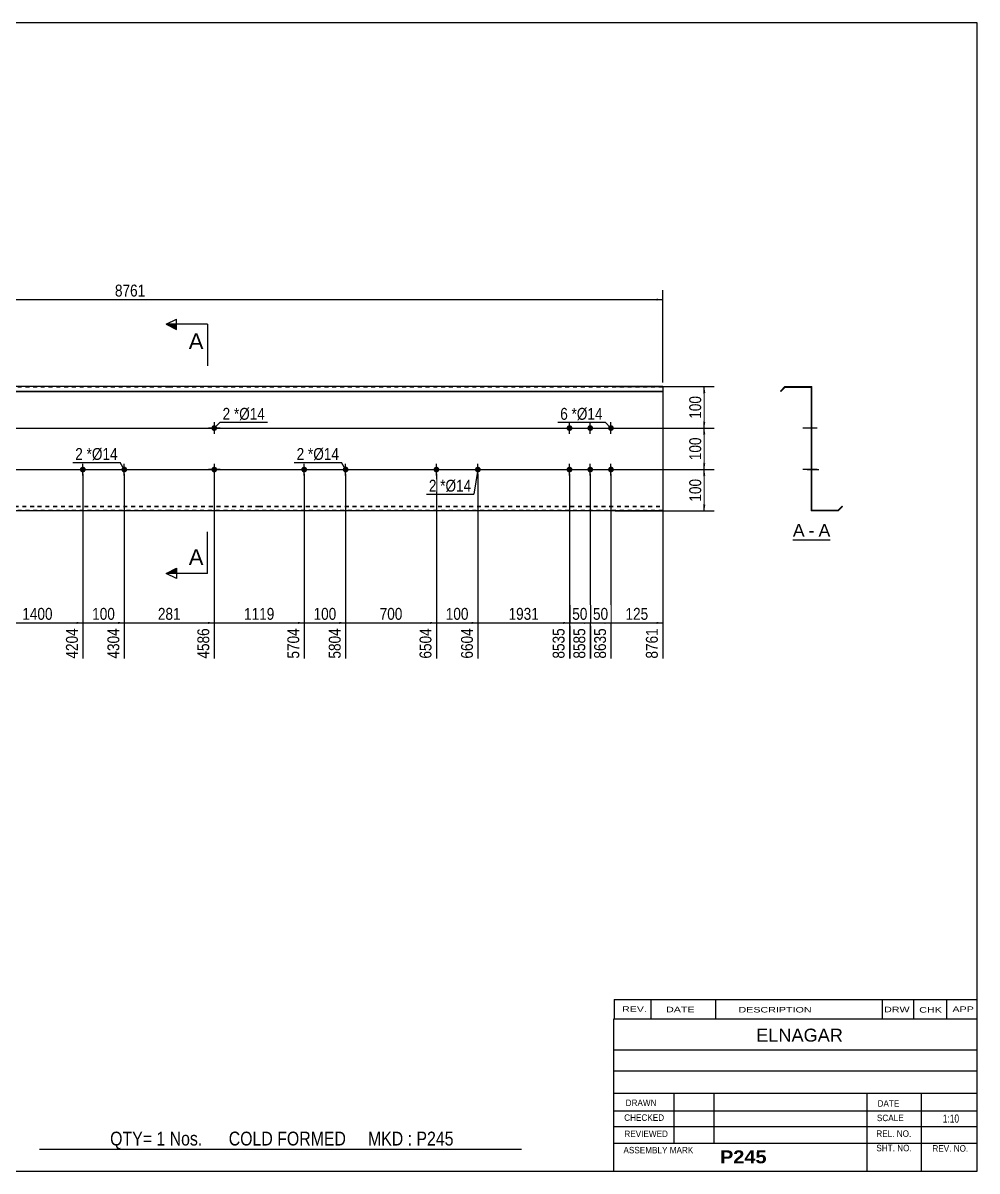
# Model space of a CAD drawing. Header units: millimetres. Extents: x -70 to 333, y -174 to 103.
# Drawn here: x 102.7 to 332.8, y -174.2 to 102.8 of the extents above; entities that cross this region are included whole.
import ezdxf

# ---------------------------------------------------------------- set-up
doc = ezdxf.new("R2010")
doc.units = ezdxf.units.MM
doc.linetypes.add('DXK_LINE_DOT1', pattern=[1.8814, 0.9407, -0.9407])
doc.styles.add('Arial', font='ARIAL.TTF', dxfattribs={"height": 0.2})
doc.styles.add('Arial Bold', font='ARIALBD.TTF', dxfattribs={"height": 0.2})
doc.styles.add('Arial Narrow', font='ARIALN.TTF', dxfattribs={"height": 0.2})

# ---------------------------------------------------------------- blocks, each defined once
blk = doc.blocks.new('Unknown-629091626-1642')
at = {"color": 5, "linetype": 'Continuous'}
for p, q in [((332.8, 102.75), (-67.2, 102.75)), ((-67.2, 102.75), (-67.2, -174.25)), ((332.8, -174.25), (332.8, 102.75)), ((-67.2, -174.25), (332.8, -174.25))]:
    blk.add_line(p, q, dxfattribs=at)
at = {"color": 174, "linetype": 'Continuous', "style": 'Arial'}
blk.add_text('Tekla structures', height=1.9102, rotation=90, dxfattribs=at).set_placement((-67.7, -173.75))
blk = doc.blocks.new('Unknown-629091626-12 - 1232')
at = {"color": 7, "linetype": 'Continuous'}
blk.add_line((288.37, -21.95), (297.4, -21.95), dxfattribs=at)
at = {"color": 0, "linetype": 'Continuous'}
blk.add_wipeout([(291.21, -21.2), (291.21, -18), (288.37, -18), (288.37, -21.2)], dxfattribs=at)
blk.add_wipeout([(293.6, -21.2), (293.6, -18), (292.17, -18), (292.17, -21.2)], dxfattribs=at)
at = {"color": 96, "linetype": 'Continuous', "style": 'Arial'}
blk.add_text('A', height=3.06, dxfattribs=at).set_placement((288.37, -21.2))
at = {"color": 0, "linetype": 'Continuous'}
blk.add_wipeout([(297.4, -21.2), (297.4, -18), (294.56, -18), (294.56, -21.2)], dxfattribs=at)
at = {"color": 96, "linetype": 'Continuous', "style": 'Arial'}
for s, p in [('A', (294.56, -21.2)), ('-', (292.17, -21.2))]:
    blk.add_text(s, height=3.06, dxfattribs=at).set_placement(p)
blk = doc.blocks.new('Part-629091626-1218 - 1203')
at = {"color": 2, "linetype": 'Continuous'}
for p, q in [((0, 15), (0, -15)), ((10, 15), (0, 15)), ((0, 13.94), (10, 13.94)), ((42.29, 15), (10.1, 15)), ((10.1, 13.94), (42.29, 13.94)), ((74.19, 15), (42.39, 15)), ((42.39, 13.94), (74.19, 13.94)), ((106.09, 15), (74.29, 15)), ((74.29, 13.94), (106.09, 13.94)), ((137.99, 15), (106.19, 15)), ((106.19, 13.94), (137.99, 13.94)), ((159.49, 15), (138.09, 15)), ((138.09, 13.94), (159.49, 13.94)), ((191.39, 15), (159.59, 15)), ((159.59, 13.94), (191.39, 13.94)), ((223.29, 15), (191.49, 15)), ((191.49, 13.94), (223.29, 13.94)), ((256.99, 15), (223.39, 15)), ((223.39, 13.94), (256.99, 13.94)), ((256.99, 15), (256.99, -15)), ((0, 13.83), (10, 13.83)), ((10.1, 13.83), (42.29, 13.83)), ((42.39, 13.83), (74.19, 13.83)), ((74.29, 13.83), (106.09, 13.83)), ((106.19, 13.83), (137.99, 13.83)), ((138.09, 13.83), (159.49, 13.83)), ((159.59, 13.83), (191.39, 13.83)), ((191.49, 13.83), (223.29, 13.83)), ((223.39, 13.83), (256.99, 13.83)), ((10, -15), (0, -15)), ((42.29, -15), (10.1, -15)), ((74.19, -15), (42.39, -15)), ((106.09, -15), (74.29, -15)), ((137.99, -15), (106.19, -15)), ((159.49, -15), (138.09, -15)), ((191.39, -15), (159.59, -15)), ((223.29, -15), (191.49, -15)), ((256.99, -15), (223.39, -15))]:
    blk.add_line(p, q, dxfattribs=at)
at = {"color": 7, "linetype": 'DXK_LINE_DOT1'}
for p, q in [((10, 14.85), (0, 14.85)), ((42.29, 14.85), (10.1, 14.85)), ((74.19, 14.85), (42.39, 14.85)), ((106.09, 14.85), (74.29, 14.85)), ((137.99, 14.85), (106.19, 14.85)), ((159.49, 14.85), (138.09, 14.85)), ((191.39, 14.85), (159.59, 14.85)), ((223.29, 14.85), (191.49, 14.85)), ((256.99, 14.85), (223.39, 14.85)), ((0, -13.83), (10, -13.83)), ((10.1, -13.83), (42.29, -13.83)), ((42.39, -13.83), (74.19, -13.83)), ((74.29, -13.83), (106.09, -13.83)), ((106.19, -13.83), (137.99, -13.83)), ((138.09, -13.83), (159.49, -13.83)), ((159.59, -13.83), (191.39, -13.83)), ((191.49, -13.83), (223.29, -13.83)), ((223.39, -13.83), (256.99, -13.83)), ((0, -13.94), (10, -13.94)), ((10, -14.85), (0, -14.85)), ((10.1, -13.94), (42.29, -13.94)), ((42.29, -14.85), (10.1, -14.85)), ((42.39, -13.94), (74.19, -13.94)), ((74.19, -14.85), (42.39, -14.85)), ((74.29, -13.94), (106.09, -13.94)), ((106.09, -14.85), (74.29, -14.85)), ((106.19, -13.94), (137.99, -13.94)), ((137.99, -14.85), (106.19, -14.85)), ((138.09, -13.94), (159.49, -13.94)), ((159.49, -14.85), (138.09, -14.85)), ((159.59, -13.94), (191.39, -13.94)), ((191.39, -14.85), (159.59, -14.85)), ((191.49, -13.94), (223.29, -13.94)), ((223.29, -14.85), (191.49, -14.85)), ((223.39, -13.94), (256.99, -13.94)), ((256.99, -14.85), (223.39, -14.85))]:
    blk.add_line(p, q, dxfattribs=at)
blk = doc.blocks.new('Bolt-629091626-1219 - 1203')
at = {"linetype": 'Continuous'}
for points in [[(202.39, -4.3, -1), (202.39, -5.7, -1)], [(212.39, -4.3, -1), (212.39, -5.7, -1)]]:
    blk.add_hatch(color=3, dxfattribs=at).paths.add_polyline_path(points)
at = {"color": 3, "linetype": 'Continuous'}
for p, q in [((200.99, -5), (203.79, -5)), ((202.39, -6.4), (202.39, -3.6)), ((210.99, -5), (213.79, -5)), ((212.39, -6.4), (212.39, -3.6))]:
    blk.add_line(p, q, dxfattribs=at)
blk = doc.blocks.new('Bolt-629091626-1220 - 1203')
at = {"linetype": 'Continuous'}
for points in [[(117.09, -4.3, -1), (117.09, -5.7, -1)], [(127.09, -4.3, -1), (127.09, -5.7, -1)]]:
    blk.add_hatch(color=3, dxfattribs=at).paths.add_polyline_path(points)
at = {"color": 3, "linetype": 'Continuous'}
for p, q in [((115.69, -5), (118.49, -5)), ((117.09, -6.4), (117.09, -3.6)), ((125.69, -5), (128.49, -5)), ((127.09, -6.4), (127.09, -3.6))]:
    blk.add_line(p, q, dxfattribs=at)
blk = doc.blocks.new('Bolt-629091626-1224 - 1203')
at = {"linetype": 'Continuous'}
for points in [[(233.79, 5, -1), (235.19, 5, -1)], [(238.79, 5, -1), (240.19, 5, -1)], [(243.79, 5, -1), (245.19, 5, -1)], [(233.79, -5, -1), (235.19, -5, -1)], [(238.79, -5, -1), (240.19, -5, -1)], [(243.79, -5, -1), (245.19, -5, -1)]]:
    blk.add_hatch(color=3, dxfattribs=at).paths.add_polyline_path(points)
at = {"color": 3, "linetype": 'Continuous'}
for p, q in [((234.49, 3.6), (234.49, 6.4)), ((239.49, 3.6), (239.49, 6.4)), ((244.49, 3.6), (244.49, 6.4)), ((233.09, 5), (235.89, 5)), ((238.09, 5), (240.89, 5)), ((243.09, 5), (245.89, 5)), ((233.09, -5), (235.89, -5)), ((234.49, -6.4), (234.49, -3.6)), ((238.09, -5), (240.89, -5)), ((239.49, -6.4), (239.49, -3.6)), ((243.09, -5), (245.89, -5)), ((244.49, -6.4), (244.49, -3.6))]:
    blk.add_line(p, q, dxfattribs=at)
blk = doc.blocks.new('Bolt-629091626-1225 - 1203')
at = {"linetype": 'Continuous'}
for points in [[(149.49, 5, -1), (148.09, 5, -1)], [(149.49, -5, -1), (148.09, -5, -1)]]:
    blk.add_hatch(color=3, dxfattribs=at).paths.add_polyline_path(points)
at = {"color": 3, "linetype": 'Continuous'}
for p, q in [((148.79, 6.4), (148.79, 3.6)), ((150.19, 5), (147.39, 5)), ((150.19, -5), (147.39, -5)), ((148.79, -3.6), (148.79, -6.4))]:
    blk.add_line(p, q, dxfattribs=at)
blk = doc.blocks.new('Bolt-629091626-1226 - 1203')
at = {"linetype": 'Continuous'}
for points in [[(170.49, -4.3, -1), (170.49, -5.7, -1)], [(180.49, -4.3, -1), (180.49, -5.7, -1)]]:
    blk.add_hatch(color=3, dxfattribs=at).paths.add_polyline_path(points)
at = {"color": 3, "linetype": 'Continuous'}
for p, q in [((169.09, -5), (171.89, -5)), ((170.49, -6.4), (170.49, -3.6)), ((179.09, -5), (181.89, -5)), ((180.49, -6.4), (180.49, -3.6))]:
    blk.add_line(p, q, dxfattribs=at)
blk = doc.blocks.new('Bolt-629091626-1240 - 1232')
at = {"linetype": 'Continuous'}
for points in [[(292.81, 5.7), (292.81, 4.3), (292.96, 4.3), (292.96, 5.7)], [(292.81, 5.7), (292.81, 4.3), (292.96, 4.3), (292.96, 5.7)], [(292.81, 5.7), (292.81, 4.3), (292.96, 4.3), (292.96, 5.7)], [(292.81, -4.3), (292.81, -5.7), (292.96, -5.7), (292.96, -4.3)], [(292.81, -4.3), (292.81, -5.7), (292.96, -5.7), (292.96, -4.3)], [(292.81, -4.3), (292.81, -5.7), (292.96, -5.7), (292.96, -4.3)]]:
    blk.add_hatch(color=3, dxfattribs=at).paths.add_polyline_path(points)
at = {"color": 3, "linetype": 'Continuous'}
for p, q in [((292.96, 5.7), (292.81, 5.7)), ((292.96, 5.7), (292.81, 5.7)), ((292.96, 5.7), (292.81, 5.7)), ((294.26, 5), (290.96, 5)), ((294.26, 5), (290.96, 5)), ((294.26, 5), (290.96, 5)), ((292.96, 4.3), (292.81, 4.3)), ((292.96, 4.3), (292.81, 4.3)), ((292.96, 4.3), (292.81, 4.3)), ((294.26, -5), (290.96, -5)), ((294.26, -5), (290.96, -5)), ((294.26, -5), (290.96, -5)), ((292.96, -4.3), (292.81, -4.3)), ((292.96, -4.3), (292.81, -4.3)), ((292.96, -4.3), (292.81, -4.3)), ((292.96, -5.7), (292.81, -5.7)), ((292.96, -5.7), (292.81, -5.7)), ((292.96, -5.7), (292.81, -5.7))]:
    blk.add_line(p, q, dxfattribs=at)
blk = doc.blocks.new('Part-629091626-1234 - 1232')
at = {"color": 2, "linetype": 'Continuous'}
for p, q in [((286.46, 15), (285.4, 13.94)), ((285.4, 13.94), (285.51, 13.83)), ((286.52, 14.85), (285.51, 13.83)), ((286.46, 15), (292.96, 15)), ((286.52, 14.85), (292.81, 14.85)), ((292.81, 14.85), (292.81, -15)), ((292.96, -14.85), (292.96, 15)), ((299.25, -14.85), (300.27, -13.83)), ((300.37, -13.94), (300.27, -13.83)), ((299.31, -15), (292.81, -15)), ((299.25, -14.85), (292.96, -14.85)), ((299.31, -15), (300.37, -13.94))]:
    blk.add_line(p, q, dxfattribs=at)
blk = doc.blocks.new('Bolt-629091626-1235 - 1232')
at = {"linetype": 'Continuous'}
blk.add_hatch(color=3, dxfattribs=at).paths.add_polyline_path([(292.96, -5.7), (292.96, -4.3), (292.81, -4.3), (292.81, -5.7)])
blk.add_hatch(color=3, dxfattribs=at).paths.add_polyline_path([(292.96, -5.7), (292.96, -4.3), (292.81, -4.3), (292.81, -5.7)])
at = {"color": 3, "linetype": 'Continuous'}
for p, q in [((291.86, -5), (294.61, -5)), ((291.86, -5), (294.61, -5)), ((292.81, -4.3), (292.96, -4.3)), ((292.81, -4.3), (292.96, -4.3)), ((292.81, -5.7), (292.96, -5.7)), ((292.81, -5.7), (292.96, -5.7))]:
    blk.add_line(p, q, dxfattribs=at)
blk = doc.blocks.new('Bolt-629091626-1236 - 1232')
at = {"linetype": 'Continuous'}
blk.add_hatch(color=3, dxfattribs=at).paths.add_polyline_path([(292.96, -5.7), (292.96, -4.3), (292.81, -4.3), (292.81, -5.7)])
blk.add_hatch(color=3, dxfattribs=at).paths.add_polyline_path([(292.96, -5.7), (292.96, -4.3), (292.81, -4.3), (292.81, -5.7)])
at = {"color": 3, "linetype": 'Continuous'}
for p, q in [((291.86, -5), (294.61, -5)), ((291.86, -5), (294.61, -5)), ((292.81, -4.3), (292.96, -4.3)), ((292.81, -4.3), (292.96, -4.3)), ((292.81, -5.7), (292.96, -5.7)), ((292.81, -5.7), (292.96, -5.7))]:
    blk.add_line(p, q, dxfattribs=at)
blk = doc.blocks.new('Bolt-629091626-1237 - 1232')
at = {"linetype": 'Continuous'}
blk.add_hatch(color=3, dxfattribs=at).paths.add_polyline_path([(292.96, -5.7), (292.96, -4.3), (292.81, -4.3), (292.81, -5.7)])
blk.add_hatch(color=3, dxfattribs=at).paths.add_polyline_path([(292.96, -5.7), (292.96, -4.3), (292.81, -4.3), (292.81, -5.7)])
at = {"color": 3, "linetype": 'Continuous'}
for p, q in [((291.86, -5), (294.61, -5)), ((291.86, -5), (294.61, -5)), ((292.81, -4.3), (292.96, -4.3)), ((292.81, -4.3), (292.96, -4.3)), ((292.81, -5.7), (292.96, -5.7)), ((292.81, -5.7), (292.96, -5.7))]:
    blk.add_line(p, q, dxfattribs=at)
blk = doc.blocks.new('Bolt-629091626-1238 - 1232')
at = {"linetype": 'Continuous'}
blk.add_hatch(color=3, dxfattribs=at).paths.add_polyline_path([(292.96, -5.7), (292.96, -4.3), (292.81, -4.3), (292.81, -5.7)])
blk.add_hatch(color=3, dxfattribs=at).paths.add_polyline_path([(292.96, -5.7), (292.96, -4.3), (292.81, -4.3), (292.81, -5.7)])
at = {"color": 3, "linetype": 'Continuous'}
for p, q in [((291.86, -5), (294.61, -5)), ((291.86, -5), (294.61, -5)), ((292.81, -4.3), (292.96, -4.3)), ((292.81, -4.3), (292.96, -4.3)), ((292.81, -5.7), (292.96, -5.7)), ((292.81, -5.7), (292.96, -5.7))]:
    blk.add_line(p, q, dxfattribs=at)
blk = doc.blocks.new('Bolt-629091626-1239 - 1232')
at = {"linetype": 'Continuous'}
for points in [[(292.81, 5.7), (292.81, 4.3), (292.96, 4.3), (292.96, 5.7)], [(292.81, 5.7), (292.81, 4.3), (292.96, 4.3), (292.96, 5.7)], [(292.81, 5.7), (292.81, 4.3), (292.96, 4.3), (292.96, 5.7)], [(292.81, -4.3), (292.81, -5.7), (292.96, -5.7), (292.96, -4.3)], [(292.81, -4.3), (292.81, -5.7), (292.96, -5.7), (292.96, -4.3)], [(292.81, -4.3), (292.81, -5.7), (292.96, -5.7), (292.96, -4.3)]]:
    blk.add_hatch(color=3, dxfattribs=at).paths.add_polyline_path(points)
at = {"color": 3, "linetype": 'Continuous'}
for p, q in [((292.96, 5.7), (292.81, 5.7)), ((292.96, 5.7), (292.81, 5.7)), ((292.96, 5.7), (292.81, 5.7)), ((294.26, 5), (290.96, 5)), ((294.26, 5), (290.96, 5)), ((294.26, 5), (290.96, 5)), ((292.96, 4.3), (292.81, 4.3)), ((292.96, 4.3), (292.81, 4.3)), ((292.96, 4.3), (292.81, 4.3)), ((294.26, -5), (290.96, -5)), ((294.26, -5), (290.96, -5)), ((294.26, -5), (290.96, -5)), ((292.96, -4.3), (292.81, -4.3)), ((292.96, -4.3), (292.81, -4.3)), ((292.96, -4.3), (292.81, -4.3)), ((292.96, -5.7), (292.81, -5.7)), ((292.96, -5.7), (292.81, -5.7)), ((292.96, -5.7), (292.81, -5.7))]:
    blk.add_line(p, q, dxfattribs=at)
blk = doc.blocks.new('Bolt-629091626-1241 - 1232')
at = {"linetype": 'Continuous'}
for points in [[(292.96, 4.3), (292.96, 5.7), (292.81, 5.7), (292.81, 4.3)], [(292.96, -5.7), (292.96, -4.3), (292.81, -4.3), (292.81, -5.7)]]:
    blk.add_hatch(color=3, dxfattribs=at).paths.add_polyline_path(points)
at = {"color": 3, "linetype": 'Continuous'}
for p, q in [((292.96, 5.7), (292.81, 5.7)), ((292.96, 5), (290.81, 5)), ((292.96, 4.3), (292.81, 4.3)), ((292.96, -5), (290.81, -5)), ((292.96, -4.3), (292.81, -4.3)), ((292.96, -5.7), (292.81, -5.7))]:
    blk.add_line(p, q, dxfattribs=at)
blk = doc.blocks.new('Bolt-629091626-1242 - 1232')
at = {"linetype": 'Continuous'}
blk.add_hatch(color=3, dxfattribs=at).paths.add_polyline_path([(292.96, -5.7), (292.96, -4.3), (292.81, -4.3), (292.81, -5.7)])
blk.add_hatch(color=3, dxfattribs=at).paths.add_polyline_path([(292.96, -5.7), (292.96, -4.3), (292.81, -4.3), (292.81, -5.7)])
at = {"color": 3, "linetype": 'Continuous'}
for p, q in [((291.86, -5), (294.61, -5)), ((291.86, -5), (294.61, -5)), ((292.81, -4.3), (292.96, -4.3)), ((292.81, -4.3), (292.96, -4.3)), ((292.81, -5.7), (292.96, -5.7)), ((292.81, -5.7), (292.96, -5.7))]:
    blk.add_line(p, q, dxfattribs=at)
blk = doc.blocks.new('StraightDimension-629091626-1263 - 1203')
at = {"linetype": 'Continuous'}
blk.add_hatch(color=7, dxfattribs=at).paths.add_polyline_path([(178.99, -41.75), (180.49, -42), (178.99, -42.25)])
at = {"color": 7, "linetype": 'Continuous'}
for p, q in [((170.49, -6), (170.49, -50.61)), ((180.49, -6), (180.49, -50.61)), ((170.49, -42), (180.49, -42))]:
    blk.add_line(p, q, dxfattribs=at)
at = {"color": 0}
blk.add_wipeout([(178.84, -41.85), (178.84, -37.65), (172.15, -37.65), (172.15, -41.85)], dxfattribs=at)
at = {"color": 3, "style": 'Arial Narrow'}
blk.add_text('100', height=2.863, dxfattribs=at).set_placement((172.75, -41.25))
at = {"color": 0, "linetype": 'Continuous'}
blk.add_wipeout([(179.89, -42.7), (175.69, -42.7), (175.69, -51.21), (179.89, -51.21)], dxfattribs=at)
at = {"color": 3, "linetype": 'Continuous', "style": 'Arial Narrow'}
blk.add_text('5804', height=2.863, rotation=90.0002, dxfattribs=at).set_placement((179.29, -50.61))
blk = doc.blocks.new('StraightDimension-629091626-1257 - 1203')
at = {"linetype": 'Continuous'}
blk.add_hatch(color=7, dxfattribs=at).paths.add_polyline_path([(255.49, -41.75), (256.99, -42), (255.49, -42.25)])
at = {"color": 7, "linetype": 'Continuous'}
for p, q in [((244.49, -6), (244.49, -50.61)), ((256.99, -6), (256.99, -50.61)), ((244.49, -42), (256.99, -42))]:
    blk.add_line(p, q, dxfattribs=at)
at = {"color": 0}
blk.add_wipeout([(254.08, -41.85), (254.08, -37.65), (247.4, -37.65), (247.4, -41.85)], dxfattribs=at)
at = {"color": 3, "style": 'Arial Narrow'}
blk.add_text('125', height=2.863, dxfattribs=at).set_placement((248, -41.25))
at = {"color": 0, "linetype": 'Continuous'}
blk.add_wipeout([(256.39, -42.7), (252.19, -42.7), (252.19, -51.21), (256.39, -51.21)], dxfattribs=at)
at = {"color": 3, "linetype": 'Continuous', "style": 'Arial Narrow'}
blk.add_text('8761', height=2.863, rotation=90.0002, dxfattribs=at).set_placement((255.79, -50.61))
blk = doc.blocks.new('StraightDimension-629091626-1258 - 1203')
at = {"linetype": 'Continuous'}
blk.add_hatch(color=7, dxfattribs=at).paths.add_polyline_path([(242.99, -41.75), (244.49, -42), (242.99, -42.25)])
at = {"color": 7, "linetype": 'Continuous'}
for p, q in [((239.49, -6), (239.49, -50.61)), ((244.49, -6), (244.49, -50.61)), ((239.49, -42), (244.49, -42))]:
    blk.add_line(p, q, dxfattribs=at)
at = {"color": 0}
blk.add_wipeout([(244.42, -41.85), (244.42, -37.65), (239.56, -37.65), (239.56, -41.85)], dxfattribs=at)
at = {"color": 3, "style": 'Arial Narrow'}
blk.add_text('50', height=2.863, dxfattribs=at).set_placement((240.16, -41.25))
at = {"color": 0, "linetype": 'Continuous'}
blk.add_wipeout([(243.89, -42.7), (239.69, -42.7), (239.69, -51.21), (243.89, -51.21)], dxfattribs=at)
at = {"color": 3, "linetype": 'Continuous', "style": 'Arial Narrow'}
blk.add_text('8635', height=2.863, rotation=90.0002, dxfattribs=at).set_placement((243.29, -50.61))
blk = doc.blocks.new('StraightDimension-629091626-1259 - 1203')
at = {"linetype": 'Continuous'}
blk.add_hatch(color=7, dxfattribs=at).paths.add_polyline_path([(237.99, -41.75), (239.49, -42), (237.99, -42.25)])
at = {"color": 7, "linetype": 'Continuous'}
for p, q in [((234.49, -6), (234.49, -50.61)), ((239.49, -6), (239.49, -50.61)), ((234.49, -42), (239.49, -42))]:
    blk.add_line(p, q, dxfattribs=at)
at = {"color": 0}
blk.add_wipeout([(239.42, -41.85), (239.42, -37.65), (234.56, -37.65), (234.56, -41.85)], dxfattribs=at)
at = {"color": 3, "style": 'Arial Narrow'}
blk.add_text('50', height=2.863, dxfattribs=at).set_placement((235.16, -41.25))
at = {"color": 0, "linetype": 'Continuous'}
blk.add_wipeout([(238.89, -42.7), (234.69, -42.7), (234.69, -51.21), (238.89, -51.21)], dxfattribs=at)
at = {"color": 3, "linetype": 'Continuous', "style": 'Arial Narrow'}
blk.add_text('8585', height=2.863, rotation=90.0002, dxfattribs=at).set_placement((238.29, -50.61))
blk = doc.blocks.new('StraightDimension-629091626-1260 - 1203')
at = {"linetype": 'Continuous'}
blk.add_hatch(color=7, dxfattribs=at).paths.add_polyline_path([(232.99, -41.75), (234.49, -42), (232.99, -42.25)])
at = {"color": 7, "linetype": 'Continuous'}
for p, q in [((212.39, -6), (212.39, -50.61)), ((234.49, -6), (234.49, -50.61)), ((212.39, -42), (234.49, -42))]:
    blk.add_line(p, q, dxfattribs=at)
at = {"color": 0}
blk.add_wipeout([(227.7, -41.85), (227.7, -37.65), (219.19, -37.65), (219.19, -41.85)], dxfattribs=at)
at = {"color": 0, "linetype": 'Continuous'}
blk.add_wipeout([(233.89, -42.7), (229.69, -42.7), (229.69, -51.21), (233.89, -51.21)], dxfattribs=at)
at = {"color": 3, "style": 'Arial Narrow'}
blk.add_text('1931', height=2.863, dxfattribs=at).set_placement((219.79, -41.25))
at = {"color": 3, "linetype": 'Continuous', "style": 'Arial Narrow'}
blk.add_text('8535', height=2.863, rotation=90.0002, dxfattribs=at).set_placement((233.29, -50.61))
blk = doc.blocks.new('StraightDimension-629091626-1261 - 1203')
at = {"linetype": 'Continuous'}
blk.add_hatch(color=7, dxfattribs=at).paths.add_polyline_path([(210.89, -41.75), (212.39, -42), (210.89, -42.25)])
at = {"color": 7, "linetype": 'Continuous'}
for p, q in [((202.39, -6), (202.39, -50.61)), ((212.39, -6), (212.39, -50.61)), ((202.39, -42), (212.39, -42))]:
    blk.add_line(p, q, dxfattribs=at)
at = {"color": 0}
blk.add_wipeout([(210.74, -41.85), (210.74, -37.65), (204.05, -37.65), (204.05, -41.85)], dxfattribs=at)
at = {"color": 3, "style": 'Arial Narrow'}
blk.add_text('100', height=2.863, dxfattribs=at).set_placement((204.65, -41.25))
at = {"color": 0, "linetype": 'Continuous'}
blk.add_wipeout([(211.79, -42.7), (207.59, -42.7), (207.59, -51.21), (211.79, -51.21)], dxfattribs=at)
at = {"color": 3, "linetype": 'Continuous', "style": 'Arial Narrow'}
blk.add_text('6604', height=2.863, rotation=90.0002, dxfattribs=at).set_placement((211.19, -50.61))
blk = doc.blocks.new('StraightDimension-629091626-1262 - 1203')
at = {"linetype": 'Continuous'}
blk.add_hatch(color=7, dxfattribs=at).paths.add_polyline_path([(200.89, -41.75), (202.39, -42), (200.89, -42.25)])
at = {"color": 7, "linetype": 'Continuous'}
for p, q in [((180.49, -6), (180.49, -50.61)), ((202.39, -6), (202.39, -50.61)), ((180.49, -42), (202.39, -42))]:
    blk.add_line(p, q, dxfattribs=at)
at = {"color": 0}
blk.add_wipeout([(194.79, -41.85), (194.79, -37.65), (188.1, -37.65), (188.1, -41.85)], dxfattribs=at)
at = {"color": 0, "linetype": 'Continuous'}
blk.add_wipeout([(201.79, -42.7), (197.59, -42.7), (197.59, -51.21), (201.79, -51.21)], dxfattribs=at)
at = {"color": 3, "style": 'Arial Narrow'}
blk.add_text('700', height=2.863, dxfattribs=at).set_placement((188.7, -41.25))
at = {"color": 3, "linetype": 'Continuous', "style": 'Arial Narrow'}
blk.add_text('6504', height=2.863, rotation=90.0002, dxfattribs=at).set_placement((201.19, -50.61))
blk = doc.blocks.new('StraightDimension-629091626-1264 - 1203')
at = {"linetype": 'Continuous'}
blk.add_hatch(color=7, dxfattribs=at).paths.add_polyline_path([(168.99, -41.75), (170.49, -42), (168.99, -42.25)])
at = {"color": 7, "linetype": 'Continuous'}
for p, q in [((148.79, -6), (148.79, -50.61)), ((170.49, -6), (170.49, -50.61)), ((148.79, -42), (170.49, -42))]:
    blk.add_line(p, q, dxfattribs=at)
at = {"color": 0}
blk.add_wipeout([(163.9, -41.85), (163.9, -37.65), (155.39, -37.65), (155.39, -41.85)], dxfattribs=at)
at = {"color": 0, "linetype": 'Continuous'}
blk.add_wipeout([(169.89, -42.7), (165.69, -42.7), (165.69, -51.21), (169.89, -51.21)], dxfattribs=at)
at = {"color": 3, "style": 'Arial Narrow'}
blk.add_text('1119', height=2.863, dxfattribs=at).set_placement((155.99, -41.25))
at = {"color": 3, "linetype": 'Continuous', "style": 'Arial Narrow'}
blk.add_text('5704', height=2.863, rotation=90.0002, dxfattribs=at).set_placement((169.29, -50.61))
blk = doc.blocks.new('StraightDimension-629091626-1265 - 1203')
at = {"linetype": 'Continuous'}
blk.add_hatch(color=7, dxfattribs=at).paths.add_polyline_path([(147.29, -41.75), (148.79, -42), (147.29, -42.25)])
at = {"color": 7, "linetype": 'Continuous'}
for p, q in [((127.09, -6), (127.09, -50.61)), ((148.79, -6), (148.79, -50.61)), ((127.09, -42), (148.79, -42))]:
    blk.add_line(p, q, dxfattribs=at)
at = {"color": 0}
blk.add_wipeout([(141.29, -41.85), (141.29, -37.65), (134.6, -37.65), (134.6, -41.85)], dxfattribs=at)
at = {"color": 0, "linetype": 'Continuous'}
blk.add_wipeout([(148.19, -42.7), (143.99, -42.7), (143.99, -51.21), (148.19, -51.21)], dxfattribs=at)
at = {"color": 3, "style": 'Arial Narrow'}
blk.add_text('281', height=2.863, dxfattribs=at).set_placement((135.2, -41.25))
at = {"color": 3, "linetype": 'Continuous', "style": 'Arial Narrow'}
blk.add_text('4586', height=2.863, rotation=90.0002, dxfattribs=at).set_placement((147.59, -50.61))
blk = doc.blocks.new('StraightDimension-629091626-1266 - 1203')
at = {"linetype": 'Continuous'}
blk.add_hatch(color=7, dxfattribs=at).paths.add_polyline_path([(125.59, -41.75), (127.09, -42), (125.59, -42.25)])
at = {"color": 7, "linetype": 'Continuous'}
for p, q in [((117.09, -6), (117.09, -50.61)), ((127.09, -6), (127.09, -50.61)), ((117.09, -42), (127.09, -42))]:
    blk.add_line(p, q, dxfattribs=at)
at = {"color": 0}
blk.add_wipeout([(125.44, -41.85), (125.44, -37.65), (118.75, -37.65), (118.75, -41.85)], dxfattribs=at)
at = {"color": 3, "style": 'Arial Narrow'}
blk.add_text('100', height=2.863, dxfattribs=at).set_placement((119.35, -41.25))
at = {"color": 0, "linetype": 'Continuous'}
blk.add_wipeout([(126.49, -42.7), (122.29, -42.7), (122.29, -51.21), (126.49, -51.21)], dxfattribs=at)
at = {"color": 3, "linetype": 'Continuous', "style": 'Arial Narrow'}
blk.add_text('4304', height=2.863, rotation=90.0002, dxfattribs=at).set_placement((125.89, -50.61))
blk = doc.blocks.new('StraightDimension-629091626-1332 - 1203')
at = {"linetype": 'Continuous'}
for points in [[(266.75, -6.5), (267, -5), (267.25, -6.5)], [(267.25, -13.5), (267, -15), (266.75, -13.5)]]:
    blk.add_hatch(color=7, dxfattribs=at).paths.add_polyline_path(points)
at = {"color": 7, "linetype": 'Continuous'}
for p, q in [((32.2, -5), (269.4, -5)), ((267, -15), (267, -5)), ((245.49, -15), (269.4, -15))]:
    blk.add_line(p, q, dxfattribs=at)
at = {"color": 0}
blk.add_wipeout([(266.85, -6.66), (262.65, -6.66), (262.65, -13.34), (266.85, -13.34)], dxfattribs=at)
at = {"color": 3, "style": 'Arial Narrow'}
blk.add_text('100', height=2.863, rotation=90.0002, dxfattribs=at).set_placement((266.25, -12.74))
blk = doc.blocks.new('StraightDimension-629091626-1267 - 1203')
at = {"linetype": 'Continuous'}
blk.add_hatch(color=7, dxfattribs=at).paths.add_polyline_path([(115.59, -41.75), (117.09, -42), (115.59, -42.25)])
at = {"color": 7, "linetype": 'Continuous'}
for p, q in [((95.19, -6), (95.19, -50.61)), ((117.09, -6), (117.09, -50.61)), ((95.19, -42), (117.09, -42))]:
    blk.add_line(p, q, dxfattribs=at)
at = {"color": 0}
blk.add_wipeout([(110.4, -41.85), (110.4, -37.65), (101.89, -37.65), (101.89, -41.85)], dxfattribs=at)
at = {"color": 0, "linetype": 'Continuous'}
blk.add_wipeout([(116.49, -42.7), (112.29, -42.7), (112.29, -51.21), (116.49, -51.21)], dxfattribs=at)
at = {"color": 3, "style": 'Arial Narrow'}
blk.add_text('1400', height=2.863, dxfattribs=at).set_placement((102.49, -41.25))
at = {"color": 3, "linetype": 'Continuous', "style": 'Arial Narrow'}
blk.add_text('4204', height=2.863, rotation=90.0002, dxfattribs=at).set_placement((115.89, -50.61))
blk = doc.blocks.new('StraightDimension-629091626-1331 - 1203')
at = {"linetype": 'Continuous'}
for points in [[(266.75, 3.5), (267, 5), (267.25, 3.5)], [(267.25, -3.5), (267, -5), (266.75, -3.5)]]:
    blk.add_hatch(color=7, dxfattribs=at).paths.add_polyline_path(points)
at = {"color": 7, "linetype": 'Continuous'}
for p, q in [((32.2, 5), (269.4, 5)), ((267, -5), (267, 5)), ((32.2, -5), (269.4, -5))]:
    blk.add_line(p, q, dxfattribs=at)
at = {"color": 0}
blk.add_wipeout([(266.85, 3.34), (262.65, 3.34), (262.65, -3.34), (266.85, -3.34)], dxfattribs=at)
at = {"color": 3, "style": 'Arial Narrow'}
blk.add_text('100', height=2.863, rotation=90.0002, dxfattribs=at).set_placement((266.25, -2.74))
blk = doc.blocks.new('StraightDimension-629091626-1330 - 1203')
at = {"linetype": 'Continuous'}
for points in [[(266.75, 13.5), (267, 15), (267.25, 13.5)], [(267.25, 6.5), (267, 5), (266.75, 6.5)]]:
    blk.add_hatch(color=7, dxfattribs=at).paths.add_polyline_path(points)
at = {"color": 7, "linetype": 'Continuous'}
for p, q in [((245.49, 15), (269.4, 15)), ((267, 5), (267, 15)), ((32.2, 5), (269.4, 5))]:
    blk.add_line(p, q, dxfattribs=at)
at = {"color": 0}
blk.add_wipeout([(266.85, 13.34), (262.65, 13.34), (262.65, 6.66), (266.85, 6.66)], dxfattribs=at)
at = {"color": 3, "style": 'Arial Narrow'}
blk.add_text('100', height=2.863, rotation=90.0002, dxfattribs=at).set_placement((266.25, 7.26))
blk = doc.blocks.new('StraightDimension-629091626-1360 - 1203')
at = {"linetype": 'Continuous'}
for points in [[(1.5, 35.75), (0, 36), (1.5, 36.25)], [(255.49, 36.25), (256.99, 36), (255.49, 35.75)]]:
    blk.add_hatch(color=7, dxfattribs=at).paths.add_polyline_path(points)
at = {"color": 7, "linetype": 'Continuous'}
for p, q in [((0, 16), (0, 38.25)), ((256.99, 16), (256.99, 38.25)), ((0, 36), (256.99, 36))]:
    blk.add_line(p, q, dxfattribs=at)
at = {"color": 0}
blk.add_wipeout([(132.75, 36.15), (132.75, 40.35), (124.24, 40.35), (124.24, 36.15)], dxfattribs=at)
at = {"color": 3, "style": 'Arial Narrow'}
blk.add_text('8761', height=2.863, dxfattribs=at).set_placement((124.84, 36.75))
blk = doc.blocks.new('CBS_NAME_BLOG-629091626-1690')
at = {"color": 7, "linetype": 'Continuous'}
for p, q in [((245.21, -137.5), (332.73, -137.5)), ((245.21, -174.21), (245.21, -137.5)), ((245.21, -145.04), (332.73, -145.04)), ((245.28, -150.09), (332.8, -150.09)), ((245.21, -155.46), (332.73, -155.46)), ((259.73, -167.57), (259.73, -155.47)), ((269.42, -167.54), (269.42, -155.47)), ((306.33, -174.21), (306.33, -155.48)), ((319.38, -174.21), (319.38, -155.47)), ((245.22, -159.76), (332.8, -159.74)), ((245.21, -163.51), (332.73, -163.51)), ((245.21, -167.55), (332.73, -167.55)), ((245.21, -174.25), (332.8, -174.25))]:
    blk.add_line(p, q, dxfattribs=at)
at = {"color": 3, "linetype": 'Continuous', "style": 'Arial'}
blk.add_text('ELNAGAR', height=3.133, dxfattribs=at).set_placement((279.53, -143.03))
at = {"color": 3, "linetype": 'Continuous'}
for s, height, style, width, p in [('DRAWN', 1.566, 'Arial', 0.9, (248.04, -158.57)), ('DATE', 1.566, 'Arial', 0.9, (308.8, -158.73)), ('CHECKED', 1.566, 'Arial', 0.9, (247.69, -162.14)), ('SCALE', 1.566, 'Arial', 0.9, (308.65, -162.21)), ('1:10', 1.957, 'Arial Narrow', 0.9, (324.54, -162.57)), ('REVIEWED', 1.566, 'Arial', 0.9, (247.73, -166.06)), ('REL. NO.', 1.566, 'Arial', 0.9, (308.51, -166.01)), ('ASSEMBLY MARK', 1.5663, 'Arial', 0.9, (247.51, -169.99)), ('SHT. NO.', 1.566, 'Arial', 0.9, (308.51, -169.48)), ('REV. NO.', 1.566, 'Arial', 0.9, (322.03, -169.57)), ('P245', 3.131, 'Arial Bold', 1.1, (270.79, -172.39))]:
    blk.add_text(s, height=height, dxfattribs=dict(at, style=style, width=width)).set_placement(p)
blk = doc.blocks.new('CBS_CALLOFF-629091626-1689')
at = {"color": 7, "linetype": 'Continuous'}
blk.add_line((106.68, -168.98), (222.91, -169), dxfattribs=at)
at = {"color": 3, "linetype": 'Continuous', "style": 'Arial Narrow'}
blk.add_text('QTY= 1 Nos.      COLD FORMED     MKD : P245', height=3.3405, dxfattribs=at).set_placement((123.68, -168.09))
blk = doc.blocks.new('CBS_REVISION-629091626-1691')
at = {"color": 7, "linetype": 'Continuous'}
for p, q in [((245.29, -132.87), (332.79, -132.87)), ((245.29, -132.87), (245.29, -137.5)), ((254.09, -132.87), (254.09, -137.5)), ((269.68, -132.87), (269.68, -137.44)), ((309.94, -132.87), (309.94, -137.5)), ((317.48, -132.87), (317.48, -137.5)), ((325.43, -132.87), (325.43, -137.5)), ((245.29, -137.5), (332.79, -137.5))]:
    blk.add_line(p, q, dxfattribs=at)
at = {"color": 7, "style": 'Arial Narrow', "width": 1.7}
for s, height, p in [('REV.', 1.326, (247.15, -135.82)), ('DATE', 1.326, (257.78, -135.94)), ('DESCRIPTION', 1.3257, (275.26, -135.99)), ('DRW', 1.326, (310.37, -135.93)), ('CHK', 1.326, (318.86, -136.02)), ('APP', 1.326, (326.86, -135.87))]:
    blk.add_text(s, height=height, dxfattribs=at).set_placement(p)
blk = doc.blocks.new('SectionMark-629091626-1255 - 1203')
at = {"linetype": 'Continuous'}
for points in [[(139.7, 30.05), (139.7, 28.8), (137.2, 30.05)], [(139.7, -28.8), (139.7, -30.05), (137.2, -30.05)]]:
    blk.add_hatch(color=30, dxfattribs=at).paths.add_polyline_path(points)
at = {"color": 30, "linetype": 'Continuous'}
for p, q in [((137.2, 30.05), (139.7, 31.3)), ((139.7, 28.8), (139.7, 31.3)), ((147.2, 30.05), (137.2, 30.05)), ((137.2, 30.05), (139.7, 28.8)), ((137.2, -30.05), (139.7, -28.8)), ((147.2, -30.05), (137.2, -30.05)), ((139.7, -31.3), (137.2, -30.05)), ((139.7, -28.8), (139.7, -31.3))]:
    blk.add_line(p, q, dxfattribs=at)
at = {"color": 0, "linetype": 'Continuous'}
for points in [[(146.2, 24.05), (146.2, 28.05), (142.64, 28.05), (142.64, 24.05)], [(146.2, -28.05), (146.2, -24.05), (142.64, -24.05), (142.64, -28.05)]]:
    blk.add_wipeout(points, dxfattribs=at)
at = {"color": 30, "linetype": 'Continuous'}
for p, q in [((147.2, 30.05), (147.2, 20.05)), ((147.2, -30.05), (147.2, -20.05))]:
    blk.add_line(p, q, dxfattribs=at)
at = {"color": 96, "linetype": 'Continuous', "style": 'Arial'}
for p in [(142.64, 24.05), (142.64, -28.05)]:
    blk.add_text('A', height=3.82, dxfattribs=at).set_placement(p)
blk = doc.blocks.new('Mark-629091626-1372 - 1203')
at = {"color": 0}
blk.add_wipeout([(202.4, -10.33), (202.4, -7.33), (200.57, -7.33), (200.57, -10.33)], dxfattribs=at)
blk.add_wipeout([(202.4, -10.33), (202.4, -7.33), (200.57, -7.33), (200.57, -10.33)], dxfattribs=at)
blk.add_wipeout([(204.58, -10.33), (204.58, -7.33), (203.3, -7.33), (203.3, -10.33)], dxfattribs=at)
blk.add_wipeout([(204.58, -10.33), (204.58, -7.33), (203.3, -7.33), (203.3, -10.33)], dxfattribs=at)
at = {"color": 3, "style": 'Arial Narrow'}
blk.add_text('2', height=2.86, dxfattribs=at).set_placement((200.57, -10.33))
at = {"color": 0}
blk.add_wipeout([(210.79, -10.33), (210.79, -7.33), (204.58, -7.33), (204.58, -10.33)], dxfattribs=at)
blk.add_wipeout([(210.79, -10.33), (210.79, -7.33), (204.58, -7.33), (204.58, -10.33)], dxfattribs=at)
at = {"color": 7, "linetype": 'Continuous'}
for p in [(212.39, -5), (199.97, -10.93)]:
    blk.add_line(p, (211.39, -10.93), dxfattribs=at)
at = {"color": 3, "style": 'Arial Narrow'}
for s, height, p in [('*', 2.86, (203.3, -10.33)), ('Ø14', 2.863, (204.58, -10.33))]:
    blk.add_text(s, height=height, dxfattribs=at).set_placement(p)
blk = doc.blocks.new('Mark-629091626-1373 - 1203')
at = {"color": 0}
blk.add_wipeout([(117.1, -2.67), (117.1, 0.33), (115.27, 0.33), (115.27, -2.67)], dxfattribs=at)
blk.add_wipeout([(117.1, -2.67), (117.1, 0.33), (115.27, 0.33), (115.27, -2.67)], dxfattribs=at)
blk.add_wipeout([(119.28, -2.67), (119.28, 0.33), (118, 0.33), (118, -2.67)], dxfattribs=at)
blk.add_wipeout([(119.28, -2.67), (119.28, 0.33), (118, 0.33), (118, -2.67)], dxfattribs=at)
at = {"color": 3, "style": 'Arial Narrow'}
blk.add_text('2', height=2.86, dxfattribs=at).set_placement((115.27, -2.67))
at = {"color": 0}
blk.add_wipeout([(125.49, -2.67), (125.49, 0.33), (119.28, 0.33), (119.28, -2.67)], dxfattribs=at)
blk.add_wipeout([(125.49, -2.67), (125.49, 0.33), (119.28, 0.33), (119.28, -2.67)], dxfattribs=at)
at = {"color": 7, "linetype": 'Continuous'}
for p in [(114.67, -3.27), (127.09, -5)]:
    blk.add_line(p, (126.09, -3.27), dxfattribs=at)
at = {"color": 3, "style": 'Arial Narrow'}
for s, height, p in [('*', 2.86, (118, -2.67)), ('Ø14', 2.863, (119.28, -2.67))]:
    blk.add_text(s, height=height, dxfattribs=at).set_placement(p)
blk = doc.blocks.new('Mark-629091626-1377 - 1203')
at = {"color": 0}
blk.add_wipeout([(234.09, 7.01), (234.09, 10.01), (232.26, 10.01), (232.26, 7.01)], dxfattribs=at)
blk.add_wipeout([(234.09, 7.01), (234.09, 10.01), (232.26, 10.01), (232.26, 7.01)], dxfattribs=at)
blk.add_wipeout([(236.26, 7.01), (236.26, 10.01), (234.99, 10.01), (234.99, 7.01)], dxfattribs=at)
blk.add_wipeout([(236.26, 7.01), (236.26, 10.01), (234.99, 10.01), (234.99, 7.01)], dxfattribs=at)
at = {"color": 3, "style": 'Arial Narrow'}
blk.add_text('6', height=2.86, dxfattribs=at).set_placement((232.26, 7.01))
at = {"color": 0}
blk.add_wipeout([(242.48, 7.01), (242.48, 10.01), (236.26, 10.01), (236.26, 7.01)], dxfattribs=at)
blk.add_wipeout([(242.48, 7.01), (242.48, 10.01), (236.26, 10.01), (236.26, 7.01)], dxfattribs=at)
at = {"color": 7, "linetype": 'Continuous'}
for p in [(231.66, 6.41), (244.49, 5)]:
    blk.add_line(p, (243.08, 6.41), dxfattribs=at)
at = {"color": 3, "style": 'Arial Narrow'}
for s, height, p in [('*', 2.86, (234.99, 7.01)), ('Ø14', 2.863, (236.26, 7.01))]:
    blk.add_text(s, height=height, dxfattribs=at).set_placement(p)
blk = doc.blocks.new('Mark-629091626-1378 - 1203')
at = {"color": 0}
blk.add_wipeout([(152.64, 7.01), (152.64, 10.01), (150.81, 10.01), (150.81, 7.01)], dxfattribs=at)
blk.add_wipeout([(152.64, 7.01), (152.64, 10.01), (150.81, 10.01), (150.81, 7.01)], dxfattribs=at)
at = {"color": 7, "linetype": 'Continuous'}
blk.add_line((148.79, 5), (150.21, 6.41), dxfattribs=at)
at = {"color": 0}
blk.add_wipeout([(154.81, 7.01), (154.81, 10.01), (153.54, 10.01), (153.54, 7.01)], dxfattribs=at)
blk.add_wipeout([(154.81, 7.01), (154.81, 10.01), (153.54, 10.01), (153.54, 7.01)], dxfattribs=at)
at = {"color": 3, "style": 'Arial Narrow'}
blk.add_text('2', height=2.86, dxfattribs=at).set_placement((150.81, 7.01))
at = {"color": 0}
blk.add_wipeout([(161.03, 7.01), (161.03, 10.01), (154.81, 10.01), (154.81, 7.01)], dxfattribs=at)
blk.add_wipeout([(161.03, 7.01), (161.03, 10.01), (154.81, 10.01), (154.81, 7.01)], dxfattribs=at)
at = {"color": 7, "linetype": 'Continuous'}
blk.add_line((150.21, 6.41), (161.63, 6.41), dxfattribs=at)
at = {"color": 3, "style": 'Arial Narrow'}
for s, height, p in [('*', 2.86, (153.54, 7.01)), ('Ø14', 2.863, (154.81, 7.01))]:
    blk.add_text(s, height=height, dxfattribs=at).set_placement(p)
blk = doc.blocks.new('Mark-629091626-1379 - 1203')
at = {"color": 0}
blk.add_wipeout([(170.5, -2.67), (170.5, 0.33), (168.67, 0.33), (168.67, -2.67)], dxfattribs=at)
blk.add_wipeout([(170.5, -2.67), (170.5, 0.33), (168.67, 0.33), (168.67, -2.67)], dxfattribs=at)
blk.add_wipeout([(172.68, -2.67), (172.68, 0.33), (171.4, 0.33), (171.4, -2.67)], dxfattribs=at)
blk.add_wipeout([(172.68, -2.67), (172.68, 0.33), (171.4, 0.33), (171.4, -2.67)], dxfattribs=at)
at = {"color": 3, "style": 'Arial Narrow'}
blk.add_text('2', height=2.86, dxfattribs=at).set_placement((168.67, -2.67))
at = {"color": 0}
blk.add_wipeout([(178.89, -2.67), (178.89, 0.33), (172.68, 0.33), (172.68, -2.67)], dxfattribs=at)
blk.add_wipeout([(178.89, -2.67), (178.89, 0.33), (172.68, 0.33), (172.68, -2.67)], dxfattribs=at)
at = {"color": 7, "linetype": 'Continuous'}
for p in [(168.07, -3.27), (180.49, -5)]:
    blk.add_line(p, (179.49, -3.27), dxfattribs=at)
at = {"color": 3, "style": 'Arial Narrow'}
for s, height, p in [('*', 2.86, (171.4, -2.67)), ('Ø14', 2.863, (172.68, -2.67))]:
    blk.add_text(s, height=height, dxfattribs=at).set_placement(p)

msp = doc.modelspace()

# ---------------------------------------------------------------- block references
for name in ['Unknown-629091626-1642', 'Part-629091626-1218 - 1203', 'Part-629091626-1234 - 1232', 'Bolt-629091626-1225 - 1203', 'Bolt-629091626-1224 - 1203', 'Bolt-629091626-1241 - 1232', 'Bolt-629091626-1240 - 1232', 'Bolt-629091626-1239 - 1232', 'Bolt-629091626-1220 - 1203', 'Bolt-629091626-1226 - 1203', 'Bolt-629091626-1219 - 1203', 'Bolt-629091626-1235 - 1232', 'Bolt-629091626-1236 - 1232', 'Bolt-629091626-1237 - 1232', 'Bolt-629091626-1238 - 1232', 'Bolt-629091626-1242 - 1232', 'CBS_REVISION-629091626-1691', 'CBS_NAME_BLOG-629091626-1690', 'CBS_CALLOFF-629091626-1689']:
    msp.add_blockref(name, (0, 0))

# ---------------------------------------------------------------- next in the draw order: block references
for name in ['StraightDimension-629091626-1263 - 1203', 'StraightDimension-629091626-1257 - 1203', 'Unknown-629091626-12 - 1232']:
    msp.add_blockref(name, (0, 0))

# ---------------------------------------------------------------- next in the draw order: block references
for name in ['StraightDimension-629091626-1264 - 1203', 'StraightDimension-629091626-1258 - 1203']:
    msp.add_blockref(name, (0, 0))

# ---------------------------------------------------------------- next in the draw order: block references
for name in ['StraightDimension-629091626-1265 - 1203', 'StraightDimension-629091626-1259 - 1203']:
    msp.add_blockref(name, (0, 0))

# ---------------------------------------------------------------- next in the draw order: block references
for name in ['StraightDimension-629091626-1266 - 1203', 'StraightDimension-629091626-1260 - 1203']:
    msp.add_blockref(name, (0, 0))

# ---------------------------------------------------------------- next in the draw order: block references
msp.add_blockref('StraightDimension-629091626-1261 - 1203', (0, 0))

# ---------------------------------------------------------------- next in the draw order: block references
msp.add_blockref('StraightDimension-629091626-1262 - 1203', (0, 0))

# ---------------------------------------------------------------- next in the draw order: block references
msp.add_blockref('StraightDimension-629091626-1332 - 1203', (0, 0))

# ---------------------------------------------------------------- next in the draw order: block references
msp.add_blockref('StraightDimension-629091626-1267 - 1203', (0, 0))

# ---------------------------------------------------------------- next in the draw order: block references
msp.add_blockref('StraightDimension-629091626-1331 - 1203', (0, 0))

# ---------------------------------------------------------------- next in the draw order: block references
for name in ['StraightDimension-629091626-1330 - 1203', 'Mark-629091626-1373 - 1203', 'Mark-629091626-1379 - 1203', 'Mark-629091626-1372 - 1203']:
    msp.add_blockref(name, (0, 0))

# ---------------------------------------------------------------- next in the draw order: block references
for name in ['StraightDimension-629091626-1360 - 1203', 'Mark-629091626-1378 - 1203', 'Mark-629091626-1377 - 1203']:
    msp.add_blockref(name, (0, 0))

# ---------------------------------------------------------------- next in the draw order: block references
msp.add_blockref('SectionMark-629091626-1255 - 1203', (0, 0))

doc.saveas('drawing.dxf')
